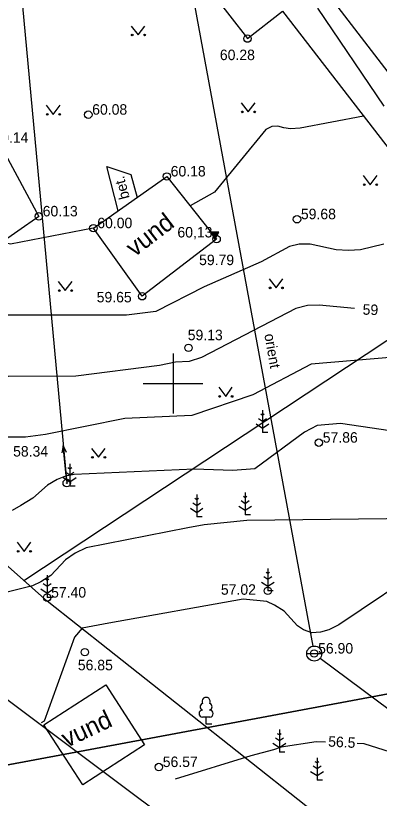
# Model space of a CAD drawing. Extents: x 641001 to 641402, y 6456421 to 6456796.
# Drawn here: x 641089.5 to 641113.8, y 6456572.3 to 6456624.6 of the extents above; entities that cross this region are included whole.
import ezdxf

# ---------------------------------------------------------------- set-up
doc = ezdxf.new("R2010")
doc.units = 0
for name, color, linetype in [('HALJASTUS', 7, 'Continuous'), ('HOONE', 7, 'Continuous'), ('HOONEDET', 7, 'Continuous'), ('HORISONTAAL', 7, 'Continuous'), ('KORGUS', 7, 'Continuous'), ('KTRASS', 7, 'Continuous'), ('MOOTPIIR', 7, 'Continuous'), ('MPOHULIIN', 7, 'Continuous'), ('PIIR', 7, 'Continuous'), ('POST', 7, 'Continuous'), ('PUU', 7, 'Continuous'), ('RAJATIS', 7, 'Continuous'), ('TEE', 7, 'Continuous'), ('VKAEV', 7, 'Continuous'), ('VORK', 7, 'Continuous'), ('VTRASS', 7, 'Continuous')]:
    doc.layers.add(name, color=color, linetype=linetype)

msp = doc.modelspace()

# ---------------------------------------------------------------- linework, layer by layer
at = {"layer": 'HALJASTUS'}
for p, q in [((641097.2, 6456623.9), (641097.67, 6456623.3)), ((641097.67, 6456623.3), (641098.12, 6456623.9)), ((641091.52, 6456618.6), (641091.99, 6456617.99)), ((641091.99, 6456617.99), (641092.44, 6456618.6)), ((641104.56, 6456618.76), (641105.03, 6456618.16)), ((641105.03, 6456618.16), (641105.48, 6456618.76)), ((641112.72, 6456613.9), (641113.19, 6456613.29)), ((641113.19, 6456613.29), (641113.64, 6456613.9)), ((641092.32, 6456606.82), (641092.79, 6456606.21)), ((641092.79, 6456606.21), (641093.24, 6456606.82)), ((641106.42, 6456607), (641106.89, 6456606.39)), ((641106.89, 6456606.39), (641107.34, 6456607)), ((641103.06, 6456599.74), (641103.52, 6456599.13)), ((641103.52, 6456599.13), (641103.96, 6456599.74)), ((641094.54, 6456595.66), (641095.01, 6456595.06)), ((641095.01, 6456595.06), (641095.46, 6456595.66)), ((641089.58, 6456589.38), (641090.04, 6456588.77)), ((641090.04, 6456588.77), (641090.48, 6456589.38))]:
    msp.add_line(p, q, dxfattribs=at)
for points in [[(641117.96, 6456564.57), (641091.58, 6456585.43), (641073.15, 6456601.79), (641065.6, 6456617.15), (641055.48, 6456621.63), (641066.93, 6456632.13), (641074.76, 6456633.12), (641076.61, 6456641.48), (641086.74, 6456647.92), (641096.27, 6456645.48), (641096.79, 6456668.28), (641109.54, 6456681.21)], [(641127.27, 6456611.31), (641118.3, 6456605.49), (641090.02, 6456586.81)]]:
    msp.add_lwpolyline(points, dxfattribs=at)
for centre in [(641097.269, 6456623.3), (641098.098, 6456623.3), (641091.589, 6456617.99), (641092.418, 6456617.99), (641104.629, 6456618.16), (641105.458, 6456618.16), (641112.789, 6456613.29), (641113.618, 6456613.29), (641092.389, 6456606.21), (641093.218, 6456606.21), (641106.489, 6456606.39), (641107.318, 6456606.39), (641103.119, 6456599.13), (641103.948, 6456599.13), (641094.609, 6456595.06), (641095.438, 6456595.06), (641089.639, 6456588.77), (641090.468, 6456588.77)]:
    msp.add_circle(centre, 0.055, dxfattribs=at)
at = {"layer": 'HOONE'}
for points in [[(641104.29, 6456633.96), (641112.26, 6456640.15), (641114.44, 6456637.35), (641114.66, 6456637.52), (641117.63, 6456633.71), (641118.76, 6456634.59), (641125.15, 6456626.32), (641123.95, 6456625.39), (641126.89, 6456621.62), (641126.46, 6456621.28), (641127.23, 6456619.95), (641127.55, 6456618.48), (641127.22, 6456616.85), (641126.45, 6456615.54), (641124.6, 6456614.1), (641123.19, 6456613.86), (641121.62, 6456613.85), (641120.29, 6456614.62), (641119.19, 6456615.62), (641118.68, 6456615.22)], [(641094.67, 6456610.38), (641099.58, 6456613.84), (641102.91, 6456609.65), (641097.93, 6456605.83)], [(641091.36, 6456577.17), (641095.5, 6456579.84), (641098.09, 6456575.83), (641093.96, 6456573.15)]]:
    msp.add_lwpolyline(points, close=True, dxfattribs=at)
msp.add_lwpolyline([(641105.06, 6456632.96), (641100.25, 6456629.16), (641104.98, 6456623.06), (641107.33, 6456624.9), (641115.36, 6456614.49), (641117.81, 6456616.36)], dxfattribs=at)
at = {"layer": 'HOONEDET'}
for p, q in [((641102.8, 6456609.63), (641102.55, 6456610.12)), ((641103.05, 6456610.12), (641102.55, 6456610.12)), ((641102.56, 6456610.1), (641102.91, 6456609.84)), ((641102.58, 6456610.12), (641102.91, 6456609.86)), ((641102.59, 6456610.05), (641102.89, 6456609.82)), ((641102.61, 6456610), (641102.89, 6456609.8)), ((641102.63, 6456610.12), (641102.93, 6456609.88)), ((641102.64, 6456609.94), (641102.87, 6456609.77)), ((641102.67, 6456610.12), (641102.94, 6456609.9)), ((641102.67, 6456609.9), (641102.86, 6456609.75)), ((641102.71, 6456610.12), (641102.95, 6456609.93)), ((641102.75, 6456610.12), (641102.97, 6456609.95)), ((641102.79, 6456610.12), (641102.97, 6456609.98)), ((641102.8, 6456609.63), (641103.05, 6456610.12)), ((641102.83, 6456610.12), (641102.99, 6456610)), ((641102.87, 6456610.12), (641102.99, 6456610.02)), ((641102.91, 6456610.12), (641103.01, 6456610.04)), ((641102.95, 6456610.12), (641103.02, 6456610.06)), ((641102.99, 6456610.12), (641103.03, 6456610.09)), ((641103.03, 6456610.12), (641103.05, 6456610.11)), ((641102.69, 6456609.84), (641102.85, 6456609.72)), ((641102.71, 6456609.8), (641102.83, 6456609.7)), ((641102.75, 6456609.74), (641102.83, 6456609.68)), ((641102.77, 6456609.69), (641102.81, 6456609.66)), ((641102.79, 6456609.64), (641102.8, 6456609.64))]:
    msp.add_line(p, q, dxfattribs=at)
at = {"layer": 'HORISONTAAL'}
for points in [[(641112.74, 6456617.88), (641108.51, 6456617.07), (641107.86, 6456617.02), (641107.4, 6456617.09), (641107.01, 6456617.2), (641106.6, 6456617.17), (641106.21, 6456616.97), (641102.78, 6456612.79), (641101.14, 6456611.87)], [(641094.66, 6456610.39), (641089.12, 6456609.31), (641088.43, 6456609.47), (641088.38, 6456610.01), (641088.79, 6456610.99), (641088.81, 6456611.63), (641088.69, 6456612.28), (641087.23, 6456614.85), (641086.02, 6456616.06)], [(641114.1, 6456609.32), (641112.54, 6456608.93), (641111.74, 6456608.88), (641110.91, 6456608.93), (641109.18, 6456609.31), (641108.43, 6456609.31), (641107.79, 6456609.16), (641105.89, 6456608.14), (641102.08, 6456606.46), (641098.84, 6456604.82), (641096.89, 6456604.57), (641088.45, 6456604.57), (641087.55, 6456604.83), (641086.96, 6456605.16), (641084.76, 6456607.92), (641083.99, 6456608.41), (641083.14, 6456608.23), (641079.13, 6456606.09), (641076.92, 6456605.73)], [(641112.13, 6456605.02), (641109.77, 6456605.24), (641109, 6456605.21), (641108.22, 6456605.01), (641101.9, 6456601.74), (641101.07, 6456601.46), (641100.17, 6456601.42), (641099.09, 6456601.21), (641093.5, 6456600.49), (641088.99, 6456600.46), (641088.14, 6456600.7), (641087.42, 6456601.29), (641086.8, 6456602.11), (641086.05, 6456602.5), (641085.17, 6456602.32), (641079.29, 6456599.21), (641074.72, 6456597.92), (641072.85, 6456597.49), (641069.35, 6456594.5)], [(641125.97, 6456604.3), (641124.8, 6456603.29), (641123.79, 6456602.77), (641123.07, 6456602.46), (641122.19, 6456602.41), (641120.67, 6456602.54), (641119.84, 6456602.46), (641119.15, 6456602.31), (641118.5, 6456601.98), (641117.83, 6456601.74), (641117.34, 6456601.74), (641116.35, 6456601.89), (641109.24, 6456601.29), (641105.34, 6456599.24), (641101.25, 6456597.86), (641096.78, 6456597.66), (641091.46, 6456596.58), (641090.12, 6456596.41), (641088.82, 6456596.41), (641086.69, 6456596.1), (641076.6, 6456593.26), (641072.63, 6456592.34)], [(641126.93, 6456600.72), (641125.88, 6456600.15), (641125.24, 6456599.89), (641124.62, 6456599.84), (641124.08, 6456599.86), (641123.58, 6456599.84), (641122.89, 6456599.58), (641117.67, 6456596.88), (641116.72, 6456596.59), (641115.87, 6456596.64), (641111.2, 6456597.33), (641109.64, 6456597.19), (641108.78, 6456596.74), (641105.47, 6456594.29), (641104, 6456594.17), (641101.42, 6456594.26), (641093.39, 6456593.9), (641092.81, 6456593.79), (641092.25, 6456593.58), (641091.6, 6456593.2), (641090.62, 6456592.32), (641089.82, 6456591.83), (641089.23, 6456591.5)], [(641121.43, 6456594.08), (641117.02, 6456591.69), (641116.03, 6456591.34), (641115.13, 6456591.03), (641114.28, 6456590.95), (641104.93, 6456590.84), (641102.09, 6456590.54), (641100.98, 6456590.34), (641094.18, 6456589), (641093.46, 6456588.66), (641092.81, 6456588.2), (641091.83, 6456587.15), (641091.16, 6456586.73), (641090.59, 6456586.47), (641087.81, 6456585.78), (641083.12, 6456583.34)], [(641139.84, 6456593.95), (641136.77, 6456590.35), (641135.04, 6456589.32), (641133.14, 6456586.55), (641127.82, 6456583.45), (641127.28, 6456582.88), (641126.9, 6456582.64), (641126.4, 6456582.51), (641124.44, 6456582.28), (641123.86, 6456582.31), (641123.39, 6456582.43), (641122.36, 6456582.81), (641121.71, 6456582.78), (641121.2, 6456582.21), (641120.22, 6456580.25), (641118.58, 6456578.24), (641117.69, 6456577.7), (641117.12, 6456577.27), (641116.73, 6456576.72), (641116.42, 6456575.51), (641116.06, 6456575.1), (641115.39, 6456575.08), (641112.78, 6456575.91), (641112.32, 6456575.93)], [(641124.93, 6456589.66), (641124.6, 6456589.48), (641123.78, 6456589.15), (641123.13, 6456588.91), (641118.74, 6456588.48), (641117.82, 6456588.24), (641117.12, 6456587.91), (641111.08, 6456583.86), (641110.41, 6456583.53), (641109.87, 6456583.37), (641109.27, 6456583.32), (641108.73, 6456583.53), (641108.32, 6456583.79), (641107.44, 6456584.77), (641106.79, 6456585.18), (641106.28, 6456585.41), (641104.68, 6456585.57), (641095.71, 6456583.98), (641093.93, 6456583.63), (641093.4, 6456583.04), (641091.37, 6456577.42), (641091.17, 6456577.31)], [(641110.19, 6456576.01), (641109.57, 6456576.03), (641107.23, 6456575.68), (641106.72, 6456575.5), (641105.19, 6456575.11), (641100.15, 6456573.54)]]:
    msp.add_lwpolyline(points, dxfattribs=at)
at = {"layer": 'KORGUS'}
for centre in [(641104.98, 6456623.06), (641094.33, 6456617.97), (641099.58, 6456613.84), (641091.02, 6456611.17), (641108.29, 6456610.98), (641094.67, 6456610.38), (641102.91, 6456609.65), (641097.93, 6456605.83), (641101.03, 6456602.38), (641109.75, 6456596.04), (641106.34, 6456586.13), (641091.58, 6456585.68), (641094.1, 6456582.03), (641109.44, 6456581.94), (641099.05, 6456574.35)]:
    msp.add_circle(centre, 0.25, dxfattribs=at)
at = {"layer": 'KTRASS'}
msp.add_line((641114.13, 6456618.55), (641109.69, 6456625.1), dxfattribs=at)
at = {"layer": 'MOOTPIIR'}
msp.add_lwpolyline([(641058.58, 6456637.59), (641137.76, 6456715.6), (641203.63, 6456661.24), (641121.55, 6456554.4), (641065.03, 6456596.72)], close=True, dxfattribs=at)
at = {"layer": 'MPOHULIIN'}
for p, q in [((641092.66, 6456595.83), (641092.55, 6456595.37)), ((641092.66, 6456595.83), (641092.85, 6456595.4)), ((641092.87, 6456593.59), (641092.66, 6456595.83)), ((641092.89, 6456593.34), (641092.89, 6456593.34))]:
    msp.add_line(p, q, dxfattribs=at)
msp.add_lwpolyline([(641144.64, 6456678.72), (641128.69, 6456669.4), (641109.76, 6456658.2), (641089.56, 6456629.32), (641092.89, 6456593.34)], dxfattribs=at)
at = {"layer": 'PIIR'}
for points in [[(641129.55, 6456582.08), (641155.11, 6456616.87), (641078.03, 6456696.63), (641000.58, 6456623), (641077.24, 6456572.31)], [(641079.48, 6456518.33), (641129.55, 6456582.08), (641077.24, 6456572.31), (641056.84, 6456585.8), (641031.63, 6456540.75)]]:
    msp.add_lwpolyline(points, close=True, dxfattribs=at)
at = {"layer": 'POST'}
for radius in [0.25, 0.0234]:
    msp.add_circle((641092.89, 6456593.34), radius, dxfattribs=at)
at = {"layer": 'PUU'}
for p, q in [((641105.98, 6456597.86), (641105.86, 6456597.94)), ((641105.98, 6456598.21), (641105.98, 6456596.71)), ((641106.1, 6456597.94), (641105.98, 6456597.86)), ((641105.98, 6456597.46), (641105.72, 6456597.64)), ((641106.24, 6456597.64), (641105.98, 6456597.46)), ((641105.56, 6456597.3), (641105.98, 6456597.02)), ((641105.98, 6456597.02), (641106.4, 6456597.3)), ((641106.34, 6456596.71), (641105.98, 6456596.71)), ((641093.09, 6456594.27), (641092.96, 6456594.36)), ((641093.09, 6456594.62), (641093.09, 6456593.12)), ((641093.22, 6456594.36), (641093.09, 6456594.27)), ((641092.66, 6456593.71), (641093.09, 6456593.42)), ((641093.09, 6456593.87), (641092.82, 6456594.05)), ((641093.36, 6456594.05), (641093.09, 6456593.87)), ((641093.09, 6456593.42), (641093.52, 6456593.71)), ((641093.45, 6456593.12), (641093.09, 6456593.12)), ((641104.82, 6456592.71), (641104.82, 6456591.21)), ((641101.58, 6456592.22), (641101.46, 6456592.3)), ((641101.58, 6456592.57), (641101.58, 6456591.07)), ((641101.7, 6456592.3), (641101.58, 6456592.22)), ((641104.82, 6456591.96), (641104.56, 6456592.14)), ((641104.82, 6456592.36), (641104.7, 6456592.44)), ((641104.94, 6456592.44), (641104.82, 6456592.36)), ((641105.08, 6456592.14), (641104.82, 6456591.96)), ((641101.16, 6456591.66), (641101.58, 6456591.38)), ((641101.58, 6456591.82), (641101.32, 6456592)), ((641101.84, 6456592), (641101.58, 6456591.82)), ((641101.58, 6456591.38), (641102, 6456591.66)), ((641104.4, 6456591.8), (641104.82, 6456591.52)), ((641104.82, 6456591.52), (641105.24, 6456591.8)), ((641101.94, 6456591.07), (641101.58, 6456591.07)), ((641105.18, 6456591.21), (641104.82, 6456591.21)), ((641106.34, 6456587.63), (641106.34, 6456586.13)), ((641091.58, 6456586.83), (641091.46, 6456586.92)), ((641091.58, 6456587.18), (641091.58, 6456585.68)), ((641091.7, 6456586.92), (641091.58, 6456586.83)), ((641106.34, 6456586.88), (641106.08, 6456587.06)), ((641106.34, 6456587.28), (641106.22, 6456587.36)), ((641106.46, 6456587.36), (641106.34, 6456587.28)), ((641106.6, 6456587.06), (641106.34, 6456586.88)), ((641091.58, 6456586.43), (641091.32, 6456586.61)), ((641091.84, 6456586.61), (641091.58, 6456586.43)), ((641105.92, 6456586.72), (641106.34, 6456586.44)), ((641106.34, 6456586.44), (641106.76, 6456586.72)), ((641091.16, 6456586.27), (641091.58, 6456585.98)), ((641091.58, 6456585.98), (641092, 6456586.27)), ((641106.7, 6456586.13), (641106.34, 6456586.13)), ((641091.94, 6456585.68), (641091.58, 6456585.68)), ((641102.45, 6456577.68), (641101.97, 6456577.68)), ((641102.21, 6456577.21), (641102.21, 6456577.68)), ((641102.59, 6456577.21), (641102.21, 6456577.21)), ((641107.11, 6456576.5), (641106.98, 6456576.58)), ((641107.11, 6456576.85), (641107.11, 6456575.35)), ((641107.24, 6456576.58), (641107.11, 6456576.5)), ((641106.681, 6456575.939), (641107.11, 6456575.663)), ((641107.11, 6456576.1), (641106.84, 6456576.28)), ((641107.38, 6456576.28), (641107.11, 6456576.1)), ((641107.11, 6456575.66), (641107.54, 6456575.94)), ((641107.47, 6456575.35), (641107.11, 6456575.35)), ((641109.63, 6456574.97), (641109.63, 6456573.47)), ((641109.63, 6456574.22), (641109.36, 6456574.4)), ((641109.63, 6456574.62), (641109.5, 6456574.7)), ((641109.76, 6456574.7), (641109.63, 6456574.62)), ((641109.9, 6456574.4), (641109.63, 6456574.22)), ((641109.2, 6456574.06), (641109.63, 6456573.78)), ((641109.63, 6456573.78), (641110.06, 6456574.06)), ((641109.99, 6456573.47), (641109.63, 6456573.47))]:
    msp.add_line(p, q, dxfattribs=at)
for centre, radius, start, end in [((641102.21, 6456578.73), 0.277, 332.5799, 207.4201), ((641102.04, 6456578.383), 0.233, 109.0217, 253.1415), ((641102.38, 6456578.383), 0.233, 286.8508, 70.9859), ((641101.973, 6456577.922), 0.238, 90.0016, 269.3953), ((641102.447, 6456577.922), 0.238, 270.6047, 89.9984)]:
    msp.add_arc(centre, radius, start, end, dxfattribs=at)
at = {"layer": 'RAJATIS'}
msp.add_lwpolyline([(641083.7, 6456612.82), (641088.62, 6456615.65), (641091.02, 6456611.17), (641086.78, 6456608.22)], close=True, dxfattribs=at)
at = {"layer": 'TEE'}
msp.add_lwpolyline([(641096.33, 6456611.55), (641095.57, 6456614.5), (641097.18, 6456613.97), (641097.59, 6456612.44)], dxfattribs=at)
at = {"layer": 'VKAEV'}
msp.add_line((641108.94, 6456581.94), (641109.94, 6456581.94), dxfattribs=at)
msp.add_circle((641109.44, 6456581.94), 0.5, dxfattribs=at)
at = {"layer": 'VORK'}
for p, q in [((641100, 6456602), (641100, 6456598)), ((641098, 6456600), (641102, 6456600))]:
    msp.add_line(p, q, dxfattribs=at)
at = {"layer": 'VTRASS'}
for points in [[(641097.96, 6456644.15), (641109.35, 6456582.43)], [(641109.83, 6456581.63), (641125.78, 6456569.77), (641130.1, 6456567)]]:
    msp.add_lwpolyline(points, dxfattribs=at)

# ---------------------------------------------------------------- texts
at = {"layer": 'HOONE'}
for rotation, p in [(37.4907, (641097.42, 6456608.42)), (25.2655, (641092.89, 6456575.63))]:
    msp.add_text('vund', height=1.2, rotation=rotation, dxfattribs=at).set_placement(p)
at = {"layer": 'HOONEDET'}
msp.add_text('60,13', height=0.7, dxfattribs=at).set_placement((641100.29, 6456609.76))
at = {"layer": 'HORISONTAAL'}
for s, rotation, p in [('59', 358.1464, (641112.67, 6456604.6)), ('56.5', 356.9231, (641110.36, 6456575.72))]:
    msp.add_text(s, height=0.7, rotation=rotation, dxfattribs=at).set_placement(p)
at = {"layer": 'KORGUS'}
for s, p in [(' 60.28', (641102.87, 6456621.62)), (' 60.08', (641094.33, 6456617.97)), (' 60.14', (641087.72, 6456616.09)), (' 60.18', (641099.58, 6456613.84)), (' 60.13', (641091.02, 6456611.17)), (' 59.68', (641108.29, 6456610.98)), (' 60.00', (641094.67, 6456610.38)), (' 59.79', (641101.48, 6456607.91)), (' 59.65', (641094.63, 6456605.42)), (' 59.13', (641100.72, 6456602.89)), (' 57.86', (641109.75, 6456596.04)), (' 58.34', (641089.04, 6456595.11)), (' 57.40', (641091.58, 6456585.68)), (' 57.02', (641102.94, 6456585.87)), (' 56.90', (641109.44, 6456581.94)), (' 56.85', (641093.37, 6456580.82)), (' 56.57', (641099.05, 6456574.35))]:
    msp.add_text(s, height=0.7, dxfattribs=at).set_placement(p)
at = {"layer": 'TEE'}
msp.add_text('bet.', height=0.7, rotation=104.4468, dxfattribs=at).set_placement((641097.1, 6456612.41))
at = {"layer": 'VTRASS'}
msp.add_text('orient', height=0.7, rotation=280.0357, dxfattribs=at).set_placement((641106.1, 6456603.27))

doc.saveas('drawing.dxf')
